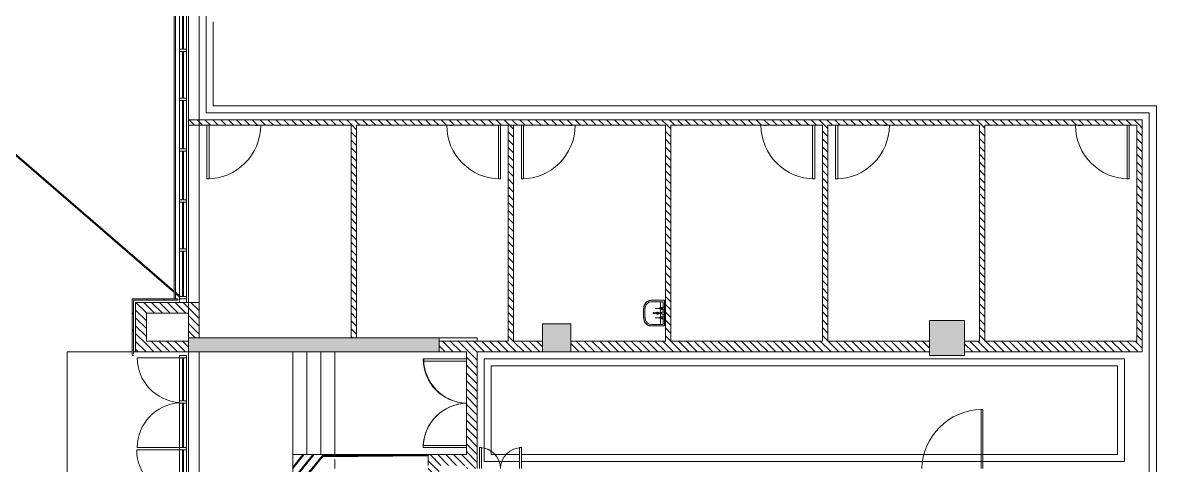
# Model space of a CAD drawing. Header units: millimetres. Extents: x -106145 to 154907, y -84585 to 152038.
# Drawn here: x -18156 to 6089, y 23190 to 32672 of the extents above; entities that cross this region are included whole.
import ezdxf

# ---------------------------------------------------------------- set-up
doc = ezdxf.new("R2010")
doc.units = ezdxf.units.MM
doc.linetypes.add('Cut Out Line _2_', pattern=[2, 1, -1])
doc.linetypes.add('Overhead', pattern=[3.96875, 2.38125, -1.5875])
for name, color, linetype, lineweight in [('A-DETL', 90, 'Continuous', 5), ('A-DOOR', 31, 'Continuous', 5), ('A-FLOR', 192, 'Continuous', 5), ('A-GLAZ', 151, 'Continuous', 5), ('A-GLAZ-CURT', 52, 'Continuous', 5), ('A-GLAZ-CWMG', 51, 'Continuous', 5), ('A-WALL', 113, 'Continuous', 5), ('A-WALL-PATT', 111, 'Continuous', 5), ('C-TOPO-MAJR', 7, 'Continuous', 50), ('P-SANR-FIXT', 6, 'Continuous', 5), ('S-COLS', 52, 'Continuous', 5), ('S-STRS', 31, 'Continuous', 5)]:
    doc.layers.add(name, color=color, linetype=linetype, lineweight=lineweight)
pattern_1 = [(315, (0, 0), (84.18955, 84.18955), [])]
pattern_2 = [(45, (0, 0), (-754.34, 754.34), []), (45, (0, 1143), (-754.34, 754.34), [])]

# ---------------------------------------------------------------- blocks, each defined once
blk = doc.blocks.new('M_Concrete-Rectangular-Column - 750 x 750-3585654-Site Plan')
at = {"layer": 'S-COLS'}
blk.add_hatch(color=256, dxfattribs=at).paths.add_polyline_path([(-375, 375), (-375, -375), (375, -375), (375, 375), (-130, 375)], flags=0)
at = {"layer": 'S-COLS', "color": 41}
for p, q in [((375, 375), (-375, 375)), ((-375, 375), (-375, -375)), ((375, -375), (375, 375)), ((-375, -375), (375, -375))]:
    blk.add_line(p, q, dxfattribs=at)
blk = doc.blocks.new('M_Door-Passage-Double-Flush - FWD1 2_0-12334527-Site Plan')
at = {"layer": 'A-DOOR', "color": 121, "lineweight": 9}
for p, q in [((-905, 1046), (-905, 121)), ((950, 1046), (905, 1046)), ((905, 1046), (905, 1033)), ((950, 121), (950, 1046))]:
    blk.add_line(p, q, dxfattribs=at)
at = {"layer": 'A-DOOR', "color": 41}
for centre, start, end in [((-950, 96), 1.5205, 87.3032), ((950, 96), 90, 178.4795)]:
    blk.add_arc(centre, 950, start, end, dxfattribs=at)
blk = doc.blocks.new('M_Double Door-Large Slit Vision Panel_Type B - 2_0_TYPE B-V47-Site Plan')
at = {"layer": 'A-DOOR', "color": 121, "lineweight": 9}
for p, q in [((-950, 121.35), (-950, 1046.35)), ((-950, 1046.35), (-905, 1046.35)), ((-905, 1046.35), (-905, 121.35)), ((950, 1032.95), (905, 1032.95)), ((905, 1032.95), (905, 121.35)), ((950, 121.35), (950, 1032.95))]:
    blk.add_line(p, q, dxfattribs=at)
at = {"layer": 'A-DOOR', "color": 41}
for centre, start, end in [((-950, 96.35), 1.520513, 90), ((950, 82.95), 90, 177.664493)]:
    blk.add_arc(centre, 950, start, end, dxfattribs=at)
blk = doc.blocks.new('M_Door-Passage-Double-Flush - SHD 1_0-11714148-Site Plan')
at = {"layer": 'A-DOOR', "color": 121, "lineweight": 9}
for p, q in [((-450, -63.85), (-450, -513.85)), ((-405, -513.85), (-405, -63.85)), ((405, -513.85), (405, -63.85)), ((450, -63.85), (450, -513.85)), ((-450, -513.85), (-405, -513.85)), ((450, -513.85), (405, -513.85))]:
    blk.add_line(p, q, dxfattribs=at)
at = {"layer": 'A-DOOR', "color": 41}
for centre, start, end in [((-450, -63.85), 270, 360), ((450, -63.85), 180, 270)]:
    blk.add_arc(centre, 450, start, end, dxfattribs=at)
blk = doc.blocks.new('M_Door-Passage-Small Slit Vision Panel_Type B - 1_25_Type B-13938695-Site Plan')
at = {"layer": 'A-DOOR', "color": 121, "lineweight": 9}
for p, q in [((575, 1213.85), (530, 1213.85)), ((530, 1213.85), (530, 63.85)), ((575, 63.85), (575, 1213.85))]:
    blk.add_line(p, q, dxfattribs=at)
at = {"layer": 'A-DOOR', "color": 41}
for p, q in [((-514.125, 71.85), (-514.125, 63.85)), ((-514.125, 71.85), (-454.125, 71.85)), ((-454.125, 63.85), (-454.125, 71.85))]:
    blk.add_line(p, q, dxfattribs=at)
blk.add_arc((575, 63.85), 1150, 90, 180, dxfattribs=at)
blk = doc.blocks.new('M_Door-Passage-Small Slit Vision Panel_Type B - 1_25_Type B-13938696-Site Plan')
at = {"layer": 'A-DOOR', "color": 41}
for p, q in [((-514.125, -63.85), (-514.125, -71.85)), ((-454.125, -71.85), (-514.125, -71.85)), ((-454.125, -71.85), (-454.125, -63.85))]:
    blk.add_line(p, q, dxfattribs=at)
at = {"layer": 'A-DOOR', "color": 121, "lineweight": 9}
for p, q in [((530, -1213.85), (530, -63.85)), ((575, -63.85), (575, -1213.85)), ((575, -1213.85), (530, -1213.85))]:
    blk.add_line(p, q, dxfattribs=at)
at = {"layer": 'A-DOOR', "color": 41}
blk.add_arc((575, -63.85), 1150, 180, 270, dxfattribs=at)
blk = doc.blocks.new('M_Door-Curtain-Wall-Double-Storefront1 - FGD2 - FIRE GLASS DOOR AS_ FACADE-12339952-Site Plan')
at = {"layer": 'A-DOOR', "color": 253}
for p, q in [((-962.5, -75), (-962.5, -978.05)), ((962.5, -75), (962.5, -978.05))]:
    blk.add_line(p, q, dxfattribs=at)
for centre, start, end in [((-962.5, -15.55), 270, 356.431179), ((962.5, -15.55), 183.568821, 270)]:
    blk.add_arc(centre, 962.5, start, end, dxfattribs=at)
blk = doc.blocks.new('System Panel - Glazed-11325294-Site Plan')
at = {"layer": 'A-GLAZ-CURT', "color": 133, "lineweight": 9}
for p, q in [((462.5, 12.5), (-462.5, 12.5)), ((-462.5, 12.5), (-462.5, -12.5)), ((462.5, -12.5), (462.5, 12.5)), ((-462.5, -12.5), (462.5, -12.5))]:
    blk.add_line(p, q, dxfattribs=at)
blk = doc.blocks.new('Rectangular Mullion - 50 x 150mm-11325265-Site Plan')
at = {"layer": 'A-GLAZ-CWMG', "color": 253}
for p, q in [((-14801, 24570), (-14801, 25495)), ((-14651, 25495), (-14651, 24570))]:
    blk.add_line(p, q, dxfattribs=at)
blk = doc.blocks.new('M_Door-Curtain-Wall-Double-Storefront1 - FGD2 - FIRE GLASS DOOR AS_ FACADE-12339953-Site Plan')
at = {"layer": 'A-DOOR', "color": 253}
for p, q in [((-975, -75), (-975, -990.55)), ((975, -75), (975, -990.55))]:
    blk.add_line(p, q, dxfattribs=at)
for centre, start, end in [((-975, -15.55), 270, 356.476934), ((975, -15.55), 183.523066, 270)]:
    blk.add_arc(centre, 975, start, end, dxfattribs=at)
blk = doc.blocks.new('System Panel - Glazed-11325296-Site Plan')
at = {"layer": 'A-GLAZ-CURT', "color": 133, "lineweight": 9}
for p, q in [((475, 12.5), (-475, 12.5)), ((-475, 12.5), (-475, -12.5)), ((475, -12.5), (475, 12.5)), ((-475, -12.5), (475, -12.5))]:
    blk.add_line(p, q, dxfattribs=at)
blk = doc.blocks.new('Rectangular Mullion - 50 x 150mm-11325238-Site Plan')
at = {"layer": 'A-GLAZ-CWMG', "color": 253}
for p, q in [((-14801, 22570), (-14801, 23520)), ((-14651, 23520), (-14651, 22570))]:
    blk.add_line(p, q, dxfattribs=at)
blk = doc.blocks.new('Rectangular Mullion - 50 x 150mm-10192813-Site Plan')
at = {"layer": 'A-GLAZ-CWMG', "color": 53, "lineweight": 18}
for p, q in [((0, 75), (-50, 75)), ((-50, 75), (-50, -75)), ((0, -75), (0, 75)), ((-50, -75), (0, -75))]:
    blk.add_line(p, q, dxfattribs=at)
blk = doc.blocks.new('DC_SglFl-W-Int - FWD7 1_35-12335622-Site Plan')
at = {"layer": 'A-DOOR', "color": 121, "lineweight": 9}
for p, q in [((622, 57.5), (622, 1324)), ((622, 1324), (652, 1324)), ((652, 1324), (652, 57.5))]:
    blk.add_line(p, q, dxfattribs=at)
at = {"layer": 'A-DOOR', "color": 41}
blk.add_arc((652, 20), 1304.3, 91.31792, 178.33968, dxfattribs=at)
blk = doc.blocks.new('glazing frame10 - glazing frame-10207890-Site Plan')
at = {"layer": 'A-GLAZ', "color": 53, "lineweight": 18}
for p, q in [((-14651, 29205), (-14801, 29205)), ((-14801, 29205), (-14801, 29130)), ((-14801, 29130), (-14651, 29130)), ((-14651, 29130), (-14651, 29205)), ((-14651, 22755), (-14801, 22755)), ((-14801, 22755), (-14801, 22680)), ((-14801, 22680), (-14651, 22680)), ((-14651, 22680), (-14651, 22755))]:
    blk.add_line(p, q, dxfattribs=at)
blk = doc.blocks.new('Rectangular Mullion - 50 x 150mm-10192811-Site Plan')
at = {"layer": 'A-GLAZ-CWMG', "color": 53, "lineweight": 18}
for p, q in [((-25, 75), (25, 75)), ((-25, -75), (-25, 75)), ((25, 75), (25, -75)), ((25, -75), (-25, -75))]:
    blk.add_line(p, q, dxfattribs=at)
blk = doc.blocks.new('Rectangular Mullion - 50 x 150mm-V49-Site Plan')
at = {"layer": 'A-GLAZ-CWMG', "color": 53, "lineweight": 18}
for p, q in [((0, 75), (-50, 75)), ((-50, 75), (-50, -75)), ((0, -75), (0, 75)), ((-50, -75), (0, -75))]:
    blk.add_line(p, q, dxfattribs=at)
blk = doc.blocks.new('System Panel - Glazed-11325521-Site Plan')
at = {"layer": 'A-GLAZ-CURT', "color": 133, "lineweight": 9}
for p, q in [((487, 13), (-487, 13)), ((-487, 13), (-487, -13)), ((487, -13), (487, 13)), ((-487, -13), (487, -13))]:
    blk.add_line(p, q, dxfattribs=at)
blk = doc.blocks.new('System Panel - Glazed-11325522-Site Plan')
at = {"layer": 'A-GLAZ-CURT', "color": 133, "lineweight": 9}
for p, q in [((499, 13), (-499, 13)), ((-499, 13), (-499, -13)), ((499, -13), (499, 13)), ((-499, -13), (499, -13))]:
    blk.add_line(p, q, dxfattribs=at)
blk = doc.blocks.new('System Panel - Glazed-10195712-Site Plan')
at = {"layer": 'A-GLAZ-CURT', "color": 133, "lineweight": 9}
for p, q in [((520, 12.5), (-520, 12.5)), ((-520, 12.5), (-520, -12.5)), ((520, -12.5), (520, 12.5)), ((-520, -12.5), (520, -12.5))]:
    blk.add_line(p, q, dxfattribs=at)
blk = doc.blocks.new('System Panel - Glazed-11325523-Site Plan')
at = {"layer": 'A-GLAZ-CURT', "color": 133, "lineweight": 9}
for p, q in [((499, 13), (-499, 13)), ((-499, 13), (-499, -13)), ((499, -13), (499, 13)), ((-499, -13), (499, -13))]:
    blk.add_line(p, q, dxfattribs=at)
blk = doc.blocks.new('System Panel - Glazed-11325524-Site Plan')
at = {"layer": 'A-GLAZ-CURT', "color": 133, "lineweight": 9}
for p, q in [((487, 13), (-487, 13)), ((-487, 13), (-487, -13)), ((487, -13), (487, 13)), ((-487, -13), (487, -13))]:
    blk.add_line(p, q, dxfattribs=at)
blk = doc.blocks.new('Rectangular Mullion - 50 x 150mm-11325441-Site Plan')
at = {"layer": 'A-GLAZ-CWMG', "color": 253}
for p, q in [((-14801, 26805), (-14801, 27779)), ((-14651, 27779), (-14651, 26805))]:
    blk.add_line(p, q, dxfattribs=at)
blk = doc.blocks.new('Rectangular Mullion - 50 x 150mm-11325444-Site Plan')
at = {"layer": 'A-GLAZ-CWMG', "color": 253}
for p, q in [((-14801, 27829), (-14801, 28827)), ((-14651, 28827), (-14651, 27829))]:
    blk.add_line(p, q, dxfattribs=at)
blk = doc.blocks.new('Rectangular Mullion - 50 x 150mm-10195707-Site Plan')
at = {"layer": 'A-GLAZ-CWMG', "color": 253}
for p, q in [((25199, 55940), (25199, 56980)), ((25349, 56980), (25349, 55940))]:
    blk.add_line(p, q, dxfattribs=at)
blk = doc.blocks.new('Rectangular Mullion - 50 x 150mm-V53-Site Plan')
at = {"layer": 'A-GLAZ-CWMG', "color": 53, "lineweight": 18}
for p, q in [((-25, 75), (25, 75)), ((-25, -75), (-25, 75)), ((25, 75), (25, -75)), ((25, -75), (-25, -75))]:
    blk.add_line(p, q, dxfattribs=at)
blk = doc.blocks.new('BASIN_handwash_Type_B - HYBA-010-V95-Site Plan')
at = {"layer": 'P-SANR-FIXT', "color": 41}
for p, q in [((-275, -500), (-275, -224)), ((-275, -224), (-275, -500)), ((-245, -470), (-245, -224)), ((245, -470), (245, -224)), ((275, -224), (275, -500)), ((275, -224), (275, -500)), ((-275, -351), (-275, -500)), ((-245, -470), (-245, -351)), ((-118, -470), (-245, -470)), ((-108, -418), (-220, -418)), ((-5, -418), (-90, -418)), ((-18, -470), (-79, -470)), ((92, -418), (7, -418)), ((81, -470), (21, -470)), ((220, -418), (110, -418)), ((245, -470), (120, -470)), ((245, -351), (245, -470)), ((275, -500), (275, -351)), ((-110, -500), (-275, -500)), ((-275, -500), (-110, -500)), ((-19, -500), (-87, -500)), ((-87, -500), (-19, -500)), ((90, -500), (21, -500)), ((21, -500), (90, -500)), ((275, -500), (113, -500)), ((113, -500), (275, -500))]:
    blk.add_line(p, q, dxfattribs=at)
at = {"layer": 'P-SANR-FIXT', "color": 41, "flags": 128}
for points in [[(-139, -62), (-145, -63), (-152, -64), (-158, -66), (-165, -68), (-171, -71), (-177, -73), (-183, -76), (-189, -79), (-194, -82), (-200, -86), (-205, -90), (-211, -93), (-216, -98), (-221, -102), (-226, -106), (-230, -111), (-235, -116), (-239, -121), (-243, -126), (-247, -132), (-250, -137), (-254, -143), (-257, -149), (-260, -155), (-262, -161), (-265, -167), (-267, -173), (-269, -180), (-271, -186), (-272, -192), (-273, -199), (-274, -205), (-275, -212), (-275, -219), (-275, -224)], [(-51, -52), (-65, -53), (-98, -56), (-131, -60), (-139, -62)], [(42, -51), (35, -51), (2, -50), (-31, -51), (-45, -51)], [(135, -61), (102, -56), (69, -53), (46, -51)], [(275, -224), (275, -217), (274, -211), (274, -204), (273, -198), (272, -191), (270, -185), (269, -178), (267, -172), (264, -166), (262, -160), (259, -154), (256, -148), (253, -142), (250, -136), (246, -131), (242, -126), (238, -120), (234, -115), (230, -110), (225, -106), (220, -101), (215, -97), (210, -93), (205, -89), (199, -85), (193, -82), (188, -79), (182, -76), (176, -73), (170, -70), (163, -68), (157, -66), (151, -64), (144, -63), (138, -61)]]:
    blk.add_lwpolyline(points, dxfattribs=at)
at = {"layer": 'P-SANR-FIXT', "color": 41}
for centre, radius, start, end in [((-220, -393), 25, 180, 270), ((0, -351), 24.2, 107.5533, 254.5917), ((0, -351), 24.2, 291.7818, 66.0732), ((220, -393), 25, 270, 0)]:
    blk.add_arc(centre, radius, start, end, dxfattribs=at)
for centre, major_axis, start_param, end_param in [((-110, -224), (165, 0), 1.748277, 3.141593), ((-110, -224), (-135, 0), 4.890944, 6.283185), ((0, -884), (834, 0), 1.40836, 1.738187), ((0, -884), (804, 0), 1.408166, 1.737991), ((110, -224), (135, 0), 0, 1.419404), ((110, -224), (165, 0), 0, 1.418341)]:
    blk.add_ellipse(centre, major_axis=major_axis, ratio=0.999048, start_param=start_param, end_param=end_param, dxfattribs=at)
for points, knots in [([(-275, -224), (-275, -218), (-274, -205), (-271, -189), (-268, -177), (-265, -168), (-262, -159), (-258, -150), (-253, -142), (-248, -134), (-242, -126), (-237, -118), (-230, -111), (-223, -104), (-216, -98), (-209, -92), (-201, -86), (-193, -81), (-184, -77), (-173, -71), (-158, -66), (-145, -63), (-139, -62)], [-1, -1, -1, -1, -0.916667, -0.833333, -0.791667, -0.75, -0.708333, -0.666667, -0.625, -0.583333, -0.541667, -0.5, -0.458333, -0.416667, -0.375, -0.333333, -0.291667, -0.25, -0.208333, -0.166667, -0.083333, 0, 0, 0, 0]), ([(-139, -62), (-124, -59), (-94, -55), (-33, -50), (29, -50), (89, -54), (120, -58), (135, -61)], [-1, -1, -1, -1, -0.833333, -0.666667, -0.333333, -0.166667, 0, 0, 0, 0]), ([(135, -61), (141, -62), (154, -65), (170, -70), (181, -75), (190, -80), (199, -85), (207, -90), (214, -96), (222, -103), (229, -109), (235, -117), (241, -124), (247, -132), (252, -140), (257, -149), (261, -158), (265, -167), (268, -176), (271, -189), (274, -204), (275, -217), (275, -224)], [-1, -1, -1, -1, -0.916667, -0.833333, -0.791667, -0.75, -0.708333, -0.666667, -0.625, -0.583333, -0.541667, -0.5, -0.458333, -0.416667, -0.375, -0.333333, -0.291667, -0.25, -0.208333, -0.166667, -0.083333, 0, 0, 0, 0])]:
    blk.add_open_spline(points, degree=3, knots=knots, dxfattribs=at)
blk = doc.blocks.new('TAPWARE_wall_mount_elbow_levers - HYTP-038-V96-Site Plan')
at = {"layer": 'P-SANR-FIXT'}
for p, q in [((-10, 276), (-10, 272)), ((10, 272), (10, 276)), ((-124, 50), (-124, 45)), ((-124, 50), (-76, 50)), ((-121, 50), (-124, 50)), ((-124, 45), (-112, 45)), ((-76, 45), (-124, 45)), ((-110, 126), (-120, 116)), ((-120, 116), (-120, 91)), ((-110, 111), (-120, 101)), ((-120, 101), (-120, 46)), ((-100, 101), (-120, 101)), ((-120, 91), (-110, 81)), ((-100, 91), (-120, 91)), ((-100, 46), (-120, 46)), ((-100, 116), (-114, 116)), ((-112, 45), (-112, 45)), ((-88, 45), (-112, 45)), ((-110, 150), (-110, 111)), ((-110, 150), (-110, 126)), ((-100, 150), (-109, 150)), ((-100, 150), (-109, 150)), ((-100, 126), (-109, 126)), ((-99, 242), (-101, 242)), ((-101, 237), (-101, 242)), ((-101, 242), (-101, 237)), ((-99, 242), (-101, 242)), ((-101, 237), (-101, 242)), ((-101, 242), (-101, 237)), ((-101, 213), (-101, 237)), ((-101, 213), (-101, 237)), ((-101, 195), (-101, 213)), ((-101, 213), (-101, 195)), ((-101, 195), (-101, 213)), ((-101, 213), (-101, 195)), ((-101, 152), (-101, 195)), ((-101, 152), (-101, 195)), ((-101, 134), (-101, 152)), ((-101, 134), (-101, 152)), ((-101, 151), (-101, 146)), ((-101, 151), (-101, 146)), ((-101, 134), (-99, 134)), ((-101, 134), (-99, 134)), ((-91, 150), (-100, 150)), ((-91, 150), (-100, 150)), ((-91, 126), (-100, 126)), ((-86, 116), (-100, 116)), ((-80, 101), (-100, 101)), ((-80, 91), (-100, 91)), ((-80, 46), (-100, 46)), ((-99, 237), (-99, 242)), ((-99, 242), (-99, 237)), ((-99, 237), (-99, 242)), ((-99, 242), (-99, 237)), ((-99, 237), (-99, 213)), ((-99, 237), (-99, 213)), ((-99, 195), (-99, 213)), ((-99, 213), (-99, 195)), ((-99, 195), (-99, 213)), ((-99, 213), (-99, 195)), ((-99, 195), (-99, 152)), ((-99, 195), (-99, 152)), ((-99, 152), (-99, 134)), ((-99, 152), (-99, 134)), ((-99, 146), (-99, 151)), ((-99, 146), (-99, 151)), ((-90, 111), (-90, 150)), ((-90, 126), (-90, 150)), ((-80, 116), (-90, 126)), ((-80, 101), (-90, 111)), ((-90, 81), (-80, 91)), ((-88, 45), (-88, 45)), ((-88, 45), (-76, 45)), ((-80, 91), (-80, 116)), ((-80, 46), (-80, 101)), ((-76, 50), (-79, 50)), ((-76, 45), (-76, 50)), ((-10, 110), (-20, 100)), ((-20, 100), (-20, 45)), ((0, 100), (-20, 100)), ((0, 45), (-20, 45)), ((0, 110), (-9, 110)), ((-8, 220), (-8, 100)), ((9, 110), (0, 110)), ((20, 100), (0, 100)), ((20, 45), (0, 45)), ((7, 100), (7, 220)), ((20, 100), (10, 110)), ((20, 45), (20, 100)), ((76, 50), (76, 45)), ((76, 50), (124, 50)), ((79, 50), (76, 50)), ((76, 45), (88, 45)), ((124, 45), (76, 45)), ((90, 126), (80, 116)), ((80, 116), (80, 91)), ((90, 111), (80, 101)), ((80, 101), (80, 46)), ((80, 101), (100, 101)), ((80, 91), (90, 81)), ((80, 91), (100, 91)), ((80, 46), (100, 46)), ((86, 116), (100, 116)), ((112, 45), (88, 45)), ((88, 45), (88, 45)), ((90, 150), (90, 111)), ((90, 150), (90, 126)), ((91, 150), (100, 150)), ((91, 150), (100, 150)), ((91, 126), (100, 126)), ((101, 242), (99, 242)), ((99, 237), (99, 242)), ((99, 242), (99, 237)), ((99, 213), (99, 237)), ((99, 195), (99, 213)), ((99, 213), (99, 195)), ((99, 152), (99, 195)), ((99, 134), (99, 152)), ((99, 151), (99, 146)), ((99, 134), (101, 134)), ((100, 150), (109, 150)), ((100, 150), (109, 150)), ((100, 126), (109, 126)), ((100, 116), (114, 116)), ((100, 101), (120, 101)), ((100, 91), (120, 91)), ((100, 46), (120, 46)), ((101, 237), (101, 242)), ((101, 242), (101, 237)), ((101, 237), (101, 213)), ((101, 195), (101, 213)), ((101, 213), (101, 195)), ((101, 195), (101, 152)), ((101, 152), (101, 134)), ((101, 146), (101, 151)), ((110, 111), (110, 150)), ((110, 126), (110, 150)), ((120, 116), (110, 126)), ((120, 101), (110, 111)), ((110, 81), (120, 91)), ((112, 45), (112, 45)), ((112, 45), (124, 45)), ((120, 91), (120, 116)), ((120, 46), (120, 101)), ((124, 50), (121, 50)), ((124, 45), (124, 50))]:
    blk.add_line(p, q, dxfattribs=at)
at = {"layer": 'P-SANR-FIXT', "flags": 128}
for points in [[(-8, 272), (-8, 271), (-8, 271), (-8, 270), (-8, 269), (-8, 268), (-8, 267), (-8, 266), (-8, 265), (-8, 264), (-8, 262), (-8, 261), (-8, 260), (-8, 258), (-8, 257), (-8, 255), (-8, 254), (-8, 252), (-8, 250), (-8, 248), (-8, 247), (-8, 245), (-8, 243), (-8, 241), (-8, 239), (-8, 237), (-8, 235), (-8, 233), (-8, 231), (-8, 229), (-8, 226), (-8, 224), (-8, 222), (-8, 220)], [(7, 220), (7, 222), (7, 224), (7, 227), (7, 229), (7, 231), (7, 233), (7, 235), (7, 237), (7, 239), (7, 241), (7, 243), (7, 245), (7, 247), (7, 248), (7, 250), (7, 252), (7, 254), (7, 255), (7, 257), (7, 258), (7, 260), (7, 261), (7, 263), (7, 264), (7, 265), (7, 266), (7, 267), (7, 268), (7, 269), (7, 270), (7, 271), (7, 271), (7, 272)], [(-109, 150), (-109, 150), (-108, 151), (-108, 151), (-107, 151), (-107, 152), (-106, 152), (-105, 152), (-105, 152), (-104, 153), (-104, 153), (-103, 153), (-103, 153), (-102, 154), (-101, 154), (-101, 154)], [(-109, 150), (-109, 150), (-108, 151), (-108, 151), (-107, 151), (-107, 152), (-106, 152), (-105, 152), (-105, 152), (-104, 153), (-104, 153), (-103, 153), (-103, 153), (-102, 154), (-101, 154), (-101, 154)], [(-99, 154), (-98, 154), (-98, 153), (-97, 153), (-96, 153), (-96, 153), (-95, 153), (-95, 152), (-94, 152), (-94, 152), (-93, 151), (-93, 151), (-92, 151), (-92, 150), (-91, 150), (-91, 150)], [(-99, 154), (-98, 154), (-98, 153), (-97, 153), (-96, 153), (-96, 153), (-95, 153), (-95, 152), (-94, 152), (-94, 152), (-93, 151), (-93, 151), (-92, 151), (-92, 150), (-91, 150), (-91, 150)], [(91, 150), (91, 150), (92, 151), (92, 151), (93, 151), (93, 152), (94, 152), (95, 152), (95, 152), (96, 153), (96, 153), (97, 153), (97, 153), (98, 154), (99, 154), (99, 154)], [(91, 150), (91, 150), (92, 151), (92, 151), (93, 151), (93, 152), (94, 152), (95, 152), (95, 152), (96, 153), (96, 153), (97, 153), (97, 153), (98, 154), (99, 154), (99, 154)], [(101, 154), (102, 154), (102, 153), (103, 153), (104, 153), (104, 153), (105, 153), (105, 152), (106, 152), (106, 152), (107, 151), (107, 151), (108, 151), (108, 150), (109, 150), (109, 150)], [(101, 154), (102, 154), (102, 153), (103, 153), (104, 153), (104, 153), (105, 153), (105, 152), (106, 152), (106, 152), (107, 151), (107, 151), (108, 151), (108, 150), (109, 150), (109, 150)]]:
    blk.add_lwpolyline(points, dxfattribs=at)
at = {"layer": 'P-SANR-FIXT'}
for centre, major_axis, start_param, end_param in [((0, 276), (-10, 0), 3.141593, 6.283185), ((0, 272), (10, 0), 0, 3.141593), ((0, 276), (10, 0), 3.141593, 3.403392), ((0, 272), (10, 0), 3.141593, 4.18879), ((0, 272), (-7.5, 0), 3.141593, 6.283185), ((0, 272), (7.5, 0), 3.141593, 4.18879), ((0, 272), (10, 0), 5.235988, 6.283185), ((0, 272), (-7.5, 0), 2.356194, 3.141593), ((0, 276), (-10, 0), 2.879793, 3.141593)]:
    blk.add_ellipse(centre, major_axis=major_axis, ratio=0.968067, start_param=start_param, end_param=end_param, dxfattribs=at)
blk = doc.blocks.new('MM-HOSPITAL A _ B BLOCK-2022_11_05_CENTRAL_rvt-1-Site Plan')
at = {"layer": 'A-WALL-PATT'}
h = blk.add_hatch(dxfattribs=at)
h.set_pattern_fill('FP_19', color=90, style=0, pattern_type=2)
h.set_pattern_definition(pattern_1)
h.paths.add_polyline_path([(-14611, 30475), (-14381, 30475), (-14381, 30590), (-14611, 30590)], flags=0)
h = blk.add_hatch(dxfattribs=at)
h.set_pattern_fill('FP_19', color=90, style=0, pattern_type=2)
h.set_pattern_definition(pattern_1)
h.paths.add_polyline_path([(-7656, 30475), (-7656, 30590), (-14381, 30590), (-14381, 30475), (-9645, 30475)], flags=0)
h = blk.add_hatch(dxfattribs=at)
h.set_pattern_fill('FP_19', color=90, style=0, pattern_type=2)
h.set_pattern_definition(pattern_1)
h.paths.add_polyline_path([(-1243, 30475), (-936, 30475), (-936, 30590), (-7656, 30590), (-7656, 30475), (-2293, 30475)], flags=0)
h = blk.add_hatch(dxfattribs=at)
h.set_pattern_fill('FP_19', color=90, style=0, pattern_type=2)
h.set_pattern_definition(pattern_1)
h.paths.add_polyline_path([(5789, 30475), (5789, 30590), (-936, 30590), (-936, 30475), (5674, 30475)], flags=0)
h = blk.add_hatch(dxfattribs=at)
h.set_pattern_fill('FP_19', color=90, style=0, pattern_type=2)
h.set_pattern_definition(pattern_1)
h.paths.add_polyline_path([(-11131, 25920), (-11016, 25920), (-11016, 30475), (-11131, 30475), (-11131, 26652)], flags=0)
h = blk.add_hatch(dxfattribs=at)
h.set_pattern_fill('FP_19', color=90, style=0, pattern_type=2)
h.set_pattern_definition(pattern_1)
h.paths.add_polyline_path([(-7771, 25849), (-7656, 25849), (-7656, 30475), (-7771, 30475), (-7771, 26652)], flags=0)
h = blk.add_hatch(dxfattribs=at)
h.set_pattern_fill('FP_19', color=90, style=0, pattern_type=2)
h.set_pattern_definition(pattern_1)
h.paths.add_polyline_path([(-4394, 25850), (-4296, 25850), (-4296, 30475), (-4411, 30475), (-4411, 25850)], flags=0)
h = blk.add_hatch(dxfattribs=at)
h.set_pattern_fill('FP_19', color=90, style=0, pattern_type=2)
h.set_pattern_definition(pattern_1)
h.paths.add_polyline_path([(-936, 25850), (-936, 30475), (-1051, 30475), (-1051, 25850)], flags=0)
h = blk.add_hatch(dxfattribs=at)
h.set_pattern_fill('FP_19', color=90, style=0, pattern_type=2)
h.set_pattern_definition(pattern_1)
h.paths.add_polyline_path([(2424, 25850), (2424, 30475), (2309, 30475), (2309, 25850)], flags=0)
h = blk.add_hatch(dxfattribs=at)
h.set_pattern_fill('FP_19', color=90, style=0, pattern_type=2)
h.set_pattern_definition(pattern_1)
h.paths.add_polyline_path([(5674, 25850), (5789, 25850), (5789, 30475), (5674, 30475), (5674, 26652)], flags=0)
h = blk.add_hatch(dxfattribs=at)
h.set_pattern_fill('FP_20', color=41, style=0, pattern_type=2)
h.set_pattern_definition(pattern_2)
h.paths.add_polyline_path([(-15816, 25545), (-15786, 25545), (-15786, 26755), (-15816, 26755), (-15816, 26652)], flags=0)
h = blk.add_hatch(dxfattribs=at)
h.set_pattern_fill('FP_20', color=41, style=0, pattern_type=2)
h.set_pattern_definition(pattern_2)
h.paths.add_polyline_path([(-15786, 26725), (-14841, 26725), (-14841, 26755), (-15786, 26755)], flags=0)
h = blk.add_hatch(dxfattribs=at)
h.set_pattern_fill('FP_19', color=90, style=0, pattern_type=2)
h.set_pattern_definition(pattern_1)
h.paths.add_polyline_path([(-15741, 25620), (-15511, 25620), (-15511, 26680), (-15741, 26680), (-15741, 26652)], flags=0)
h = blk.add_hatch(dxfattribs=at)
h.set_pattern_fill('FP_19', color=90, style=0, pattern_type=2)
h.set_pattern_definition(pattern_1)
h.paths.add_polyline_path([(-14611, 26450), (-14611, 26680), (-15511, 26680), (-15511, 26450), (-14896, 26450)], flags=0)
h = blk.add_hatch(dxfattribs=at)
h.set_pattern_fill('FP_19', color=90, style=0, pattern_type=2)
h.set_pattern_definition(pattern_1)
h.paths.add_polyline_path([(-14381, 25920), (-14381, 26680), (-14611, 26680), (-14611, 25920)], flags=0)
h = blk.add_hatch(dxfattribs=at)
h.set_pattern_fill('FP_19', color=90, style=0, pattern_type=2)
h.set_pattern_definition(pattern_1)
h.paths.add_polyline_path([(-14611, 25620), (-14611, 25850), (-15511, 25850), (-15511, 25620), (-14896, 25620)], flags=0)
blk.add_hatch(color=254, dxfattribs=at).paths.add_polyline_path([(-9251, 25620), (-9251, 25920), (-14611, 25920), (-14611, 25620), (-9645, 25620)], flags=0)
h = blk.add_hatch(dxfattribs=at)
h.set_pattern_fill('FP_19', color=90, style=0, pattern_type=2)
h.set_pattern_definition(pattern_1)
h.paths.add_polyline_path([(-9251, 25619), (-7036, 25619), (-7036, 25849), (-9251, 25849), (-9251, 25620)], flags=0)
h = blk.add_hatch(dxfattribs=at)
h.set_pattern_fill('FP_19', color=90, style=0, pattern_type=2)
h.set_pattern_definition(pattern_1)
h.paths.add_polyline_path([(857, 25620), (1239, 25620), (1239, 25850), (-6436, 25850), (-6436, 25620), (-437, 25620)], flags=0)
h = blk.add_hatch(dxfattribs=at)
h.set_pattern_fill('FP_19', color=90, style=0, pattern_type=2)
h.set_pattern_definition(pattern_1)
h.paths.add_polyline_path([(5789, 25620), (5789, 25850), (1989, 25850), (1989, 25620), (2958, 25620)], flags=0)
h = blk.add_hatch(dxfattribs=at)
h.set_pattern_fill('FP_19', color=90, style=0, pattern_type=2)
h.set_pattern_definition(pattern_1)
h.paths.add_polyline_path([(-8436, 23120), (-8436, 25619), (-8666, 25619), (-8666, 23120), (-8595, 23120)], flags=0)
h = blk.add_hatch(dxfattribs=at)
h.set_pattern_fill('FP_19', color=90, style=0, pattern_type=2)
h.set_pattern_definition(pattern_1)
h.paths.add_polyline_path([(-9251, 23190), (-8666, 23190), (-8666, 23420), (-9481, 23420), (-9481, 23190)], flags=0)
h = blk.add_hatch(dxfattribs=at)
h.set_pattern_fill('FP_19', color=90, style=0, pattern_type=2)
h.set_pattern_definition(pattern_1)
h.paths.add_polyline_path([(-9251, 17920), (-9251, 23190), (-9481, 23190), (-9481, 17920)], flags=0)
at = {"layer": 'S-COLS'}
blk.add_hatch(color=256, dxfattribs=at).paths.add_polyline_path([(-7036, 25620), (-6436, 25620), (-6436, 26220), (-7036, 26220)], flags=0)
at = {"layer": 'A-FLOR', "color": 41}
for p, q in [((-14231, 32840), (-14231, 30740)), ((-14231, 30740), (-14231, 32840)), ((-14081, 30890), (-14081, 32690)), ((-14081, 32690), (-14081, 30890)), ((6089, 30890), (-14081, 30890)), ((-14081, 30890), (6089, 30890)), ((6089, 4735), (6089, 30890)), ((6089, 30890), (6089, 4735)), ((-14231, 30740), (5939, 30740)), ((5939, 30740), (-14231, 30740)), ((5939, 30740), (5939, 17735)), ((5939, 17735), (5939, 30740)), ((-9251, 25920), (-8436, 25920)), ((-8436, 25920), (-8436, 25849)), ((-14381, 25620), (-9251, 25620)), ((-8286, 25470), (-8286, 23270)), ((5409, 25470), (-8286, 25470)), ((-8286, 25470), (5409, 25470)), ((-8286, 23270), (-8286, 25470)), ((5409, 23270), (5409, 25470)), ((5409, 25470), (5409, 23270)), ((-8136, 23420), (-8136, 25320)), ((-8136, 25320), (5259, 25320)), ((5259, 25320), (-8136, 25320)), ((-8136, 25320), (-8136, 23420)), ((5259, 25320), (5259, 23420)), ((5259, 23420), (5259, 25320)), ((-7531, 23420), (-8136, 23420)), ((-8136, 23420), (-7531, 23420)), ((5259, 23420), (-7486, 23420)), ((-7486, 23420), (5259, 23420)), ((-8286, 23270), (-7531, 23270)), ((-7531, 23270), (-8286, 23270)), ((-7486, 23270), (5409, 23270)), ((5409, 23270), (-7486, 23270))]:
    blk.add_line(p, q, dxfattribs=at)
at = {"layer": 'A-FLOR', "color": 253}
for p, q in [((-15816, 25620), (-17201, 25620)), ((-17201, 25620), (-17201, 17920)), ((-15741, 25620), (-15786, 25620))]:
    blk.add_line(p, q, dxfattribs=at)
at = {"layer": 'A-WALL', "color": 253}
for p, q in [((-14916, 26755), (-14916, 33130)), ((-14886, 33130), (-14886, 26755))]:
    blk.add_line(p, q, dxfattribs=at)
at = {"layer": 'A-WALL', "color": 41}
for p, q in [((-14611, 30590), (-14611, 32990)), ((-14381, 32990), (-14381, 30590)), ((-14611, 26680), (-14611, 30475)), ((-14381, 30475), (-14381, 26680)), ((-11131, 25920), (-11016, 25920)), ((-9251, 25620), (-9251, 25849)), ((-9251, 25849), (-9251, 25620)), ((-14611, 17995), (-14611, 25620)), ((-14381, 25620), (-14381, 17920))]:
    blk.add_line(p, q, dxfattribs=at)
at = {"layer": 'A-WALL', "color": 61, "lineweight": 18}
for p, q in [((-14381, 30590), (-14611, 30590)), ((-14611, 30590), (-14611, 30475)), ((-14381, 30475), (-14381, 30590)), ((-7656, 30590), (-14381, 30590)), ((-14381, 30590), (-14381, 30475)), ((-936, 30590), (-7656, 30590)), ((5789, 30590), (-936, 30590)), ((5789, 30475), (5789, 30590)), ((-14611, 30475), (-14381, 30475)), ((-14381, 30475), (-11131, 30475)), ((-11131, 30475), (-11131, 25920)), ((-11016, 25920), (-11016, 30475)), ((-11016, 30475), (-7656, 30475)), ((-7771, 30475), (-7771, 25849)), ((-7656, 30475), (-7771, 30475)), ((-7656, 25849), (-7656, 30475)), ((-7656, 30475), (-4411, 30475)), ((-4411, 30475), (-4411, 25850)), ((-4296, 25850), (-4296, 30475)), ((-4296, 30475), (-1051, 30475)), ((-1051, 30475), (-1051, 25850)), ((-936, 25850), (-936, 30475)), ((-936, 30475), (2309, 30475)), ((2309, 30475), (2309, 25850)), ((2424, 25850), (2424, 30475)), ((2424, 30475), (5674, 30475)), ((5674, 30475), (5674, 25850)), ((5789, 25850), (5789, 30475)), ((-14381, 26680), (-14611, 26680)), ((-14381, 25920), (-14381, 26680)), ((-14611, 26450), (-14611, 25920)), ((-11131, 25920), (-14611, 25920)), ((-14611, 25920), (-14611, 25620)), ((-14611, 25920), (-14381, 25920)), ((-14611, 25620), (-14611, 25850)), ((-9251, 25920), (-11016, 25920)), ((-9251, 25849), (-9251, 25920)), ((-7771, 25849), (-9251, 25849)), ((-7036, 25849), (-7656, 25849)), ((-7036, 25619), (-7036, 25849)), ((-4411, 25850), (-6436, 25850)), ((-6436, 25850), (-6436, 25620)), ((-1051, 25850), (-4296, 25850)), ((1239, 25850), (-936, 25850)), ((2309, 25850), (1989, 25850)), ((5674, 25850), (2424, 25850)), ((5789, 25620), (5789, 25850)), ((-14611, 25620), (-9251, 25620)), ((-9251, 25620), (-9251, 25619)), ((-9251, 25619), (-8666, 25619)), ((-8666, 25619), (-8666, 23420)), ((-8436, 25619), (-7036, 25619)), ((-8436, 23120), (-8436, 25619)), ((-6436, 25620), (1239, 25620)), ((1989, 25620), (5789, 25620)), ((-8666, 23420), (-9481, 23420)), ((-9481, 23420), (-9481, 23190))]:
    blk.add_line(p, q, dxfattribs=at)
at = {"layer": 'A-WALL', "color": 53, "lineweight": 18}
for p, q in [((-15816, 26755), (-15816, 25545)), ((-15786, 26755), (-15816, 26755)), ((-14841, 26755), (-15786, 26755)), ((-15786, 25575), (-15786, 26725)), ((-15786, 26725), (-14841, 26725)), ((-15741, 26680), (-15741, 25620)), ((-15511, 26680), (-15741, 26680)), ((-14611, 26680), (-15511, 26680)), ((-14841, 26725), (-14841, 26755)), ((-15511, 26450), (-14611, 26450)), ((-15511, 25850), (-15511, 26450)), ((-14611, 25850), (-15511, 25850)), ((-15816, 25545), (-15786, 25545)), ((-15741, 25620), (-15511, 25620)), ((-15511, 25620), (-14611, 25620))]:
    blk.add_line(p, q, dxfattribs=at)
at = {"layer": 'S-COLS', "color": 41}
for p, q in [((-6436, 26220), (-7036, 26220)), ((-7036, 26220), (-7036, 25620)), ((-6436, 25620), (-6436, 26220)), ((-7036, 25620), (-6436, 25620))]:
    blk.add_line(p, q, dxfattribs=at)
at = {"layer": 'S-STRS', "color": 41}
for p, q in [((-12381, 25620), (-12381, 23420)), ((-12081, 25620), (-12081, 23420)), ((-11781, 25620), (-11781, 23420)), ((-11481, 25620), (-11481, 23420)), ((-12381, 23420), (-12081, 23420)), ((-12381, 21020), (-12381, 23420)), ((-12081, 23420), (-11781, 23420)), ((-11781, 23420), (-11481, 23420)), ((-11481, 23420), (-8666, 23420)), ((-11481, 23317), (-11481, 23120))]:
    blk.add_line(p, q, dxfattribs=at)
at = {"layer": 'S-STRS', "color": 41, "linetype": 'Overhead'}
for p, q in [((-12381, 25620), (-12381, 23420)), ((-12081, 25620), (-12081, 23420)), ((-11781, 25620), (-11781, 23420)), ((-11481, 25620), (-11481, 23420))]:
    blk.add_line(p, q, dxfattribs=at)
at = {"color": 253, "lineweight": 5}
for name, p in [('glazing frame10 - glazing frame-10207890-Site Plan', (0, 4000)), ('Rectangular Mullion - 50 x 150mm-11325441-Site Plan', (0, 5301)), ('Rectangular Mullion - 50 x 150mm-11325444-Site Plan', (0, 3229)), ('M_Door-Passage-Small Slit Vision Panel_Type B - 1_25_Type B-13938696-Site Plan', (-8511, 30539)), ('M_Door-Passage-Small Slit Vision Panel_Type B - 1_25_Type B-13938696-Site Plan', (-1791, 30539)), ('M_Door-Passage-Small Slit Vision Panel_Type B - 1_25_Type B-13938696-Site Plan', (4934, 30539)), ('Rectangular Mullion - 50 x 150mm-11325444-Site Plan', (0, 0)), ('Rectangular Mullion - 50 x 150mm-11325441-Site Plan', (0, 0)), ('Rectangular Mullion - 50 x 150mm-11325265-Site Plan', (0, 0)), ('Rectangular Mullion - 50 x 150mm-11325238-Site Plan', (0, 1000)), ('DC_SglFl-W-Int - FWD7 1_35-12335622-Site Plan', (1724, 23063)), ('Rectangular Mullion - 50 x 150mm-11325238-Site Plan', (0, 0))]:
    blk.add_blockref(name, p, dxfattribs=at)
for name, p, rotation in [('System Panel - Glazed-11325524-Site Plan', (-14726, 32593), 89.99999999999972), ('System Panel - Glazed-11325523-Site Plan', (-14726, 31557), 89.99999999999972), ('Rectangular Mullion - 50 x 150mm-10195707-Site Plan', (10547, 86948), 180), ('System Panel - Glazed-10195712-Site Plan', (-14726, 30487), 89.99999999999972), ('M_Door-Passage-Small Slit Vision Panel_Type B - 1_25_Type B-13938695-Site Plan', (-13641, 30539), 180), ('M_Door-Passage-Small Slit Vision Panel_Type B - 1_25_Type B-13938695-Site Plan', (-6916, 30539), 180), ('M_Door-Passage-Small Slit Vision Panel_Type B - 1_25_Type B-13938695-Site Plan', (-196, 30539), 180), ('Rectangular Mullion - 50 x 150mm-10195707-Site Plan', (10547, 85858), 180), ('System Panel - Glazed-10195712-Site Plan', (-14726, 29397), 89.99999999999972), ('System Panel - Glazed-11325522-Site Plan', (-14726, 28328), 89.99999999999972), ('System Panel - Glazed-11325521-Site Plan', (-14726, 27292), 89.99999999999972), ('Rectangular Mullion - 50 x 150mm-10192813-Site Plan', (-14726, 26755), 269.9999999999997), ('BASIN_handwash_Type_B - HYBA-010-V95-Site Plan', (-4931, 26450), 89.99999999997706), ('TAPWARE_wall_mount_elbow_levers - HYTP-038-V96-Site Plan', (-4386, 26451), 89.99999755268706), ('M_Concrete-Rectangular-Column - 750 x 750-3585654-Site Plan', (1614, 25920), 90.00000482565858), ('M_Door-Curtain-Wall-Double-Storefront1 - FGD2 - FIRE GLASS DOOR AS_ FACADE-12339952-Site Plan', (-14726, 24533), 269.9999999999999), ('Rectangular Mullion - 50 x 150mm-V49-Site Plan', (-14726, 25545), 89.99999999999993), ('System Panel - Glazed-11325294-Site Plan', (-14726, 25033), 269.9999999999999), ('M_Door-Passage-Double-Flush - FWD1 2_0-12334527-Site Plan', (-8545, 24520), 89.99999999999991), ('M_Double Door-Large Slit Vision Panel_Type B - 2_0_TYPE B-V47-Site Plan', (-8545, 24519), 89.99999999999991), ('System Panel - Glazed-11325296-Site Plan', (-14726, 24045), 269.9999999999999), ('M_Door-Curtain-Wall-Double-Storefront1 - FGD2 - FIRE GLASS DOOR AS_ FACADE-12339953-Site Plan', (-14726, 22545), 269.9999999999999), ('System Panel - Glazed-11325296-Site Plan', (-14726, 23045), 269.9999999999999), ('M_Door-Passage-Double-Flush - SHD 1_0-11714148-Site Plan', (-7936, 23056), 180)]:
    blk.add_blockref(name, p, dxfattribs=dict(at, rotation=rotation))
at = {"color": 253, "lineweight": 5, "extrusion": (0, 0, -1)}
for name, p, rotation in [('Rectangular Mullion - 50 x 150mm-V53-Site Plan', (14726, 32081), 90.00000000000031), ('Rectangular Mullion - 50 x 150mm-V53-Site Plan', (14726, 31032), 90.00000000000031), ('Rectangular Mullion - 50 x 150mm-V53-Site Plan', (14726, 29942), 90.00000000000031), ('Rectangular Mullion - 50 x 150mm-V53-Site Plan', (14726, 28852), 90.00000000000031), ('Rectangular Mullion - 50 x 150mm-V53-Site Plan', (14726, 27804), 90.00000000000031), ('Rectangular Mullion - 50 x 150mm-10192811-Site Plan', (14726, 24545), 270.0000000000001), ('Rectangular Mullion - 50 x 150mm-10192811-Site Plan', (14726, 23545), 270.0000000000001)]:
    blk.add_blockref(name, p, dxfattribs=dict(at, rotation=rotation))

msp = doc.modelspace()

# ---------------------------------------------------------------- block references
at = {"lineweight": 5}
msp.add_blockref('MM-HOSPITAL A _ B BLOCK-2022_11_05_CENTRAL_rvt-1-Site Plan', (0, 0), dxfattribs=at)

# ---------------------------------------------------------------- next in the draw order: linework, layer by layer
at = {"layer": 'A-DETL', "linetype": 'Cut Out Line _2_'}
msp.add_line((-14611.25, 65735.05), (-14611.25, -14264.95), dxfattribs=at)
at = {"layer": 'C-TOPO-MAJR'}
for p, q in [((-14801.25, 26809.81), (-14886.26, 26883.35)), ((-12147.58, 23420), (-12381.25, 23133.81)), ((-11932.76, 23420), (-12381.25, 22870.71))]:
    msp.add_line(p, q, dxfattribs=at)
at = {"layer": 'C-TOPO-MAJR', "flags": 128}
for points in [[(-14916.26, 26909.3), (-18496.77, 30006.72), (-24401.25, 27124.06)], [(-9481.25, 23410.86), (-11744.74, 23387.19), (-12381.25, 22607.6)]]:
    msp.add_lwpolyline(points, dxfattribs=at)

doc.saveas('drawing.dxf')
